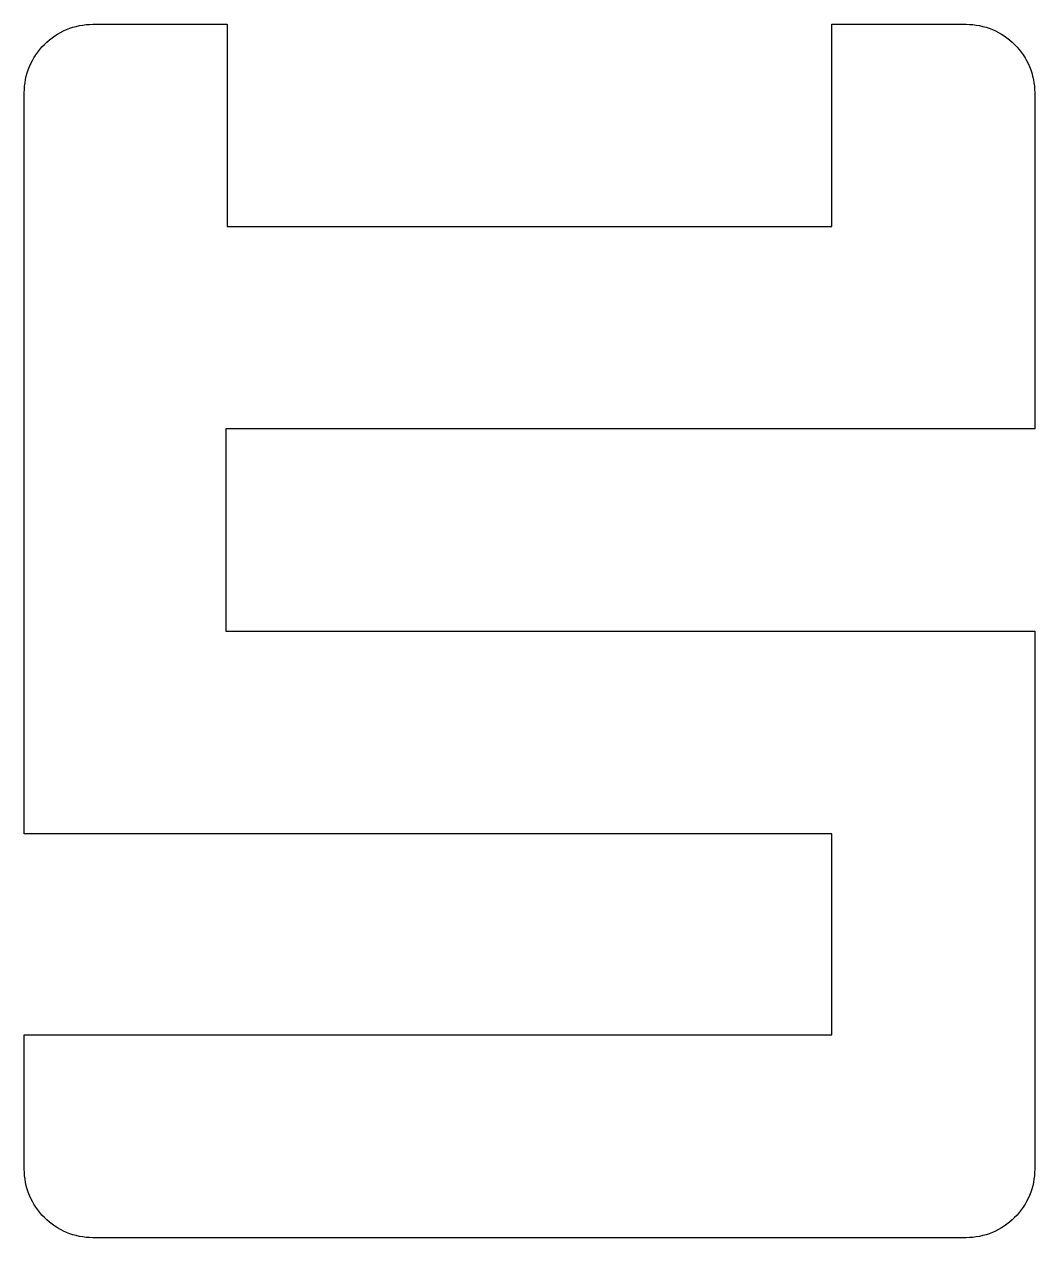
# Model space of a CAD drawing. Header units: centimetres. Extents: x -2.95 to 2.92, y -3.55 to 3.5.
import ezdxf

# ---------------------------------------------------------------- set-up
doc = ezdxf.new("R2010")
doc.units = ezdxf.units.CM
doc.layers.get('0').update_dxf_attribs({"linetype": 'CONTINUOUS'})

msp = doc.modelspace()

# ---------------------------------------------------------------- linework, layer by layer
msp.add_lwpolyline([(-2.9521, -3.152), (-2.9521, -2.3729), (1.7414, -2.3729), (1.7414, -1.2056), (-2.9521, -1.2056), (-2.9521, 3.0984, -0.414214), (-2.5535, 3.4971), (-1.7725, 3.4971), (-1.7725, 2.3225), (1.7414, 2.3225), (1.7414, 3.4971), (2.5224, 3.4971, -0.414214), (2.921, 3.0984), (2.921, 1.1482), (-1.7797, 1.1482), (-1.7797, -0.0268), (2.9211, -0.0268), (2.9211, -3.152, -0.414214), (2.5224, -3.5507), (-2.5535, -3.5507, -0.414214)], format="xyb", close=True)

doc.saveas('drawing.dxf')
